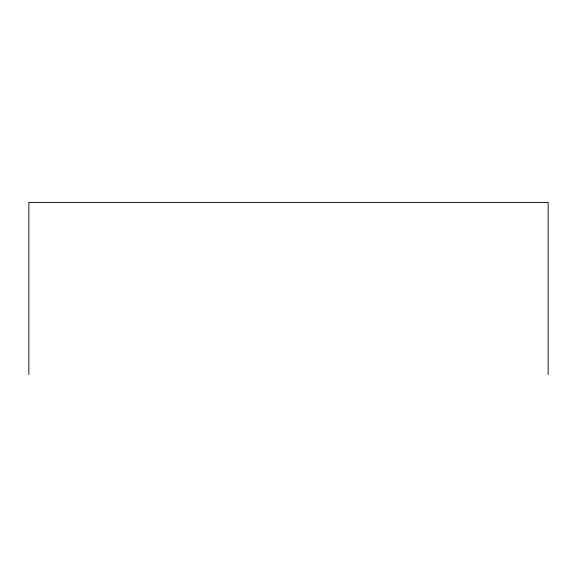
<?xml version="1.0" encoding="UTF-8"?>
<svg xmlns="http://www.w3.org/2000/svg" width="577" height="577" viewBox="0 0 577 577"><rect width="100%" height="100%" fill="white"/><g stroke="black" fill="none" stroke-linecap="round" stroke-linejoin="round"><path stroke-width="0.87" d="M548.15 374.516L548.15 202.484L28.85 202.484L28.85 374.516"/></g></svg>
